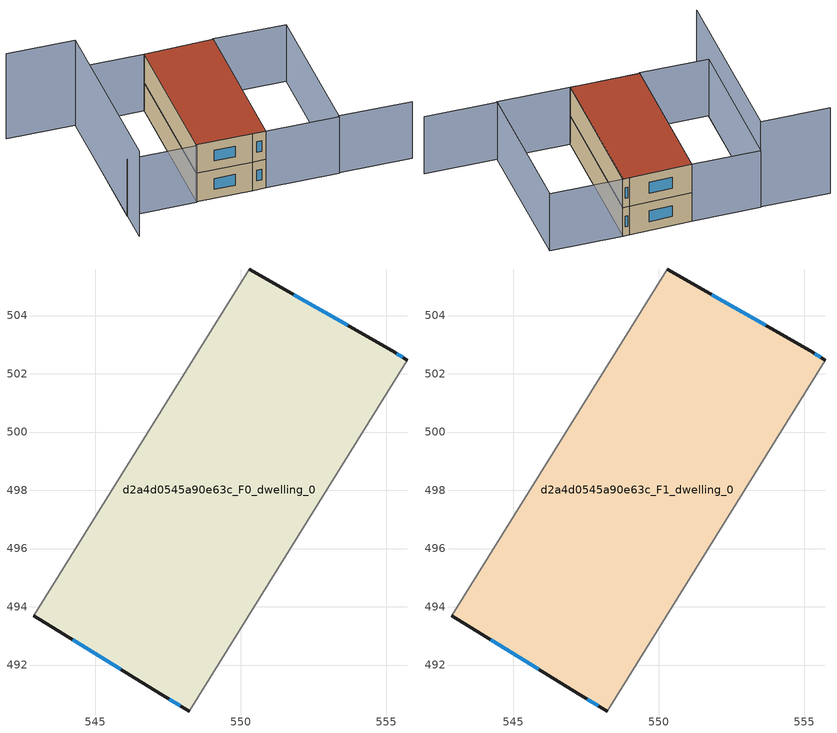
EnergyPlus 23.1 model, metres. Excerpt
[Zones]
d2a4d0545a90e63c_F0_dwelling_0
 floor ground (EU_floor_Construction): 555.2,502.78 555.73,502.46 548.24,490.42 547.23,491.01 542.89,493.7 550.29,505.6 z0
 wall outside (EU_wall_Construction): 542.89,493.7 547.23,491.01 548.24,490.42 / 555.73,502.46 555.2,502.78 550.29,505.6 z0:3
 wall adiabatic (EU_wall_Construction): 548.24,490.42 555.73,502.46 / 550.29,505.6 542.89,493.7 z0:3
 window (EU_Window_Construction): 547.54,490.83 547.92,490.61 / 544.24,492.86 545.88,491.85 / 553.67,503.66 551.82,504.72 / 555.56,502.56 555.37,502.68 z0.93:2.07
d2a4d0545a90e63c_F1_dwelling_0
 floor to d2a4d0545a90e63c_F0_dwelling_0 (EU_floor_Construction): 555.2,502.78 555.73,502.46 548.24,490.42 547.23,491.01 542.89,493.7 550.29,505.6 z3
 wall outside (EU_wall_Construction): 542.89,493.7 547.23,491.01 548.24,490.42 / 555.73,502.46 555.2,502.78 550.29,505.6 z3:6
 wall adiabatic (EU_wall_Construction): 548.24,490.42 555.73,502.46 / 550.29,505.6 542.89,493.7 z3:6
 window (EU_Window_Construction): 547.54,490.83 547.92,490.61 / 544.24,492.86 545.88,491.85 / 553.67,503.66 551.82,504.72 / 555.56,502.56 555.37,502.68 z3.93:5.07
 roof outside (EU_roof_Construction): 548.24,490.42 555.73,502.46 555.2,502.78 550.29,505.6 542.89,493.7 547.23,491.01 z6
shading: 559.54,483.51 553.92,487.01 / 553.92,487.01 561.37,498.99 / 561.38,499 553.86,486.92 / 553.86,486.92 548.24,490.42 / 548.24,490.42 555.75,502.5 / 555.75,502.5 561.38,499 / 537.5,496.92 544.97,508.91 / 544.97,508.91 550.29,505.6 / 550.29,505.6 542.83,493.6 / 542.83,493.6 537.5,496.92 z0:6; 539.59,512.14 544.91,508.82 / 544.91,508.82 535.84,494.24 z0:9
[Building]
EU S2 Campaign: North Axis=0; Terrain=City; Solar Distribution=FullExterior
[Site:Location]
Montreal-Trudeau.Intl.AP: Latitude=45.4667; Longitude=-73.75; Time Zone=-5; Elevation=36
[SizingPeriod:WeatherFileDays]
AnnualSizingPeriod: Begin Month=1; Begin Day of Month=1; End Month=12; End Day of Month=31; Day of Week for Start Day=Monday; Use Weather File Daylight Saving Period=No; Use Weather File Rain and Snow Indicators=No
[MATERIAL]
EU_InternalMass_Material: Roughness=MediumRough; Thickness=0.1; Conductivity=1; Density=1800; Specific Heat=900; Thermal Absorptance=0.9; Solar Absorptance=0.7; Visible Absorptance=0.7
[MATERIAL:NOMASS] Roughness=MediumRough; Thermal Absorptance=0.9; Solar Absorptance=0.7; Visible Absorptance=0.7
Name | Thermal Resistance
EU_wall_NoMass; EU_floor_NoMass | 1.36485
EU_roof_NoMass | 2.55992
[WINDOWMATERIAL:SIMPLEGLAZINGSYSTEM]
EU_Window_SimpleGlazing: UFactor=3.92339; Solar Heat Gain Coefficient=0.8; Visible Transmittance=0.8
[CONSTRUCTION]
EU_wall_Construction: EU_wall_NoMass
EU_roof_Construction: EU_roof_NoMass
EU_floor_Construction: EU_floor_NoMass
EU_Window_Construction: EU_Window_SimpleGlazing
EU_InternalMass_Construction: EU_InternalMass_Material
[ZONE] Type=1; Multiplier=1; Ceiling Height=autocalculate; Volume=265.623; Floor Area=autocalculate; Part of Total Floor Area=Yes
d2a4d0545a90e63c_F0_dwelling_0; d2a4d0545a90e63c_F1_dwelling_0
[INTERNALMASS] Construction=EU_InternalMass_Construction; Surface Area=88.5411
Name | Zone or ZoneList
d2a4d0545a90e63c_F0_dwelling_0_EU_InternalMass | d2a4d0545a90e63c_F0_dwelling_0
d2a4d0545a90e63c_F1_dwelling_0_EU_InternalMass | d2a4d0545a90e63c_F1_dwelling_0
[OTHEREQUIPMENT] Fuel Type=Electricity; Design Level Calculation Method=Watts/Area; Power per Zone Floor Area=1; Fraction Latent=0; Fraction Radiant=0; Fraction Lost=0; Carbon Dioxide Generation Rate=0; EndUse Subcategory=EU_Step8_InternalGains
Name | Zone or ZoneList or Space or SpaceList | Schedule
EU_Step8_InternalGain_d2a4d0545a90e63c_F0_dwelling_0_f000 | d2a4d0545a90e63c_F0_dwelling_0 | EU_Step8_GainSchedule_d2a4d0545a90e63c_F0_dwelling_0_f000
EU_Step8_InternalGain_d2a4d0545a90e63c_F1_dwelling_0_f000 | d2a4d0545a90e63c_F1_dwelling_0 | EU_Step8_GainSchedule_d2a4d0545a90e63c_F1_dwelling_0_f000
[ZONEVENTILATION:DESIGNFLOWRATE] Schedule=EU_AlwaysOn; Design Flow Rate Calculation Method=AirChanges/Hour; Air Changes per Hour=0.860309; Ventilation Type=Natural; Fan Pressure Rise=0; Fan Total Efficiency=1; Constant Term Coefficient=1; Temperature Term Coefficient=0; Velocity Term Coefficient=0; Velocity Squared Term Coefficient=0; Minimum Indoor Temperature=-100; Maximum Indoor Temperature=100; Delta Temperature=-100; Minimum Outdoor Temperature=-100; Maximum Outdoor Temperature=100; Maximum Wind Speed=40
Name | Zone or ZoneList or Space or SpaceList
EU_ConstantAir_d2a4d0545a90e63c_F0_dwelling_0 | d2a4d0545a90e63c_F0_dwelling_0
EU_ConstantAir_d2a4d0545a90e63c_F1_dwelling_0 | d2a4d0545a90e63c_F1_dwelling_0
[HVACTEMPLATE:THERMOSTAT] Constant Heating Setpoint=20; Constant Cooling Setpoint=50
EU_HeatOnly_d2a4d0545a90e63c_F0_dwelling_0; EU_HeatOnly_d2a4d0545a90e63c_F1_dwelling_0
[HVACTEMPLATE:ZONE:IDEALLOADSAIRSYSTEM] System Availability Schedule=EU_AlwaysOn; Maximum Heating Supply Air Temperature=50; Minimum Cooling Supply Air Temperature=13; Maximum Heating Supply Air Humidity Ratio=0.0156; Minimum Cooling Supply Air Humidity Ratio=0.0077; Heating Limit=NoLimit; Cooling Limit=NoLimit; Heating Availability Schedule=EU_AlwaysOn; Cooling Availability Schedule=EU_CoolingOff; Dehumidification Control Type=ConstantSensibleHeatRatio; Cooling Sensible Heat Ratio=0.7; Dehumidification Setpoint=60; Humidification Control Type=None; Humidification Setpoint=30; Outdoor Air Method=None; Outdoor Air Flow Rate per Person=0.00944; Outdoor Air Flow Rate per Zone Floor Area=0; Outdoor Air Flow Rate per Zone=0; Demand Controlled Ventilation Type=None; Outdoor Air Economizer Type=NoEconomizer; Heat Recovery Type=None; Sensible Heat Recovery Effectiveness=0.7; Latent Heat Recovery Effectiveness=0.65
Name | Template Thermostat
d2a4d0545a90e63c_F0_dwelling_0 | EU_HeatOnly_d2a4d0545a90e63c_F0_dwelling_0
d2a4d0545a90e63c_F1_dwelling_0 | EU_HeatOnly_d2a4d0545a90e63c_F1_dwelling_0
[SIZING:ZONE] Zone Cooling Design Supply Air Temperature Input Method=SupplyAirTemperature; Zone Cooling Design Supply Air Temperature=13; Zone Heating Design Supply Air Temperature Input Method=SupplyAirTemperature; Zone Heating Design Supply Air Temperature=50; Zone Cooling Design Supply Air Humidity Ratio=0.008; Zone Heating Design Supply Air Humidity Ratio=0.008; Cooling Design Air Flow Method=DesignDay; Cooling Design Air Flow Rate=0; Cooling Minimum Air Flow per Zone Floor Area=0.000762; Cooling Minimum Air Flow=0; Cooling Minimum Air Flow Fraction=0.2; Heating Design Air Flow Method=DesignDay; Heating Design Air Flow Rate=0; Heating Maximum Air Flow per Zone Floor Area=0.002032; Heating Maximum Air Flow=0.141576; Heating Maximum Air Flow Fraction=0.3; Account for Dedicated Outdoor Air System=No; Dedicated Outdoor Air System Control Strategy=NeutralSupplyAir; Dedicated Outdoor Air Low Setpoint Temperature for Design=autosize; Dedicated Outdoor Air High Setpoint Temperature for Design=autosize; Zone Load Sizing Method=Sensible Load Only No Latent Load; Zone Latent Cooling Design Supply Air Humidity Ratio Input Method=HumidityRatioDifference; Zone Cooling Design Supply Air Humidity Ratio Difference=0.005; Zone Latent Heating Design Supply Air Humidity Ratio Input Method=HumidityRatioDifference; Zone Humidification Design Supply Air Humidity Ratio Difference=0.005
d2a4d0545a90e63c_F0_dwelling_0; d2a4d0545a90e63c_F1_dwelling_0
[SCHEDULE:CONSTANT]
Name | Hourly Value
EU_AlwaysOn | 1
EU_CoolingOff | 0
[SCHEDULE:FILE] Column Number=1; Rows to Skip at Top=0; Number of Hours of Data=8760; Column Separator=Comma; Interpolate to Timestep=No; Minutes per Item=60; Adjust Schedule for Daylight Savings=Yes
Name | File
EU_Step8_GainSchedule_d2a4d0545a90e63c_F0_dwelling_0_f000 | ../../schedules/d2a4d0545a90e63c/d2a4d0545a90e63c_F0_dwelling_0_f000_gain.csv
EU_Step8_GainSchedule_d2a4d0545a90e63c_F1_dwelling_0_f000 | ../../schedules/d2a4d0545a90e63c/d2a4d0545a90e63c_F1_dwelling_0_f000_gain.csv
